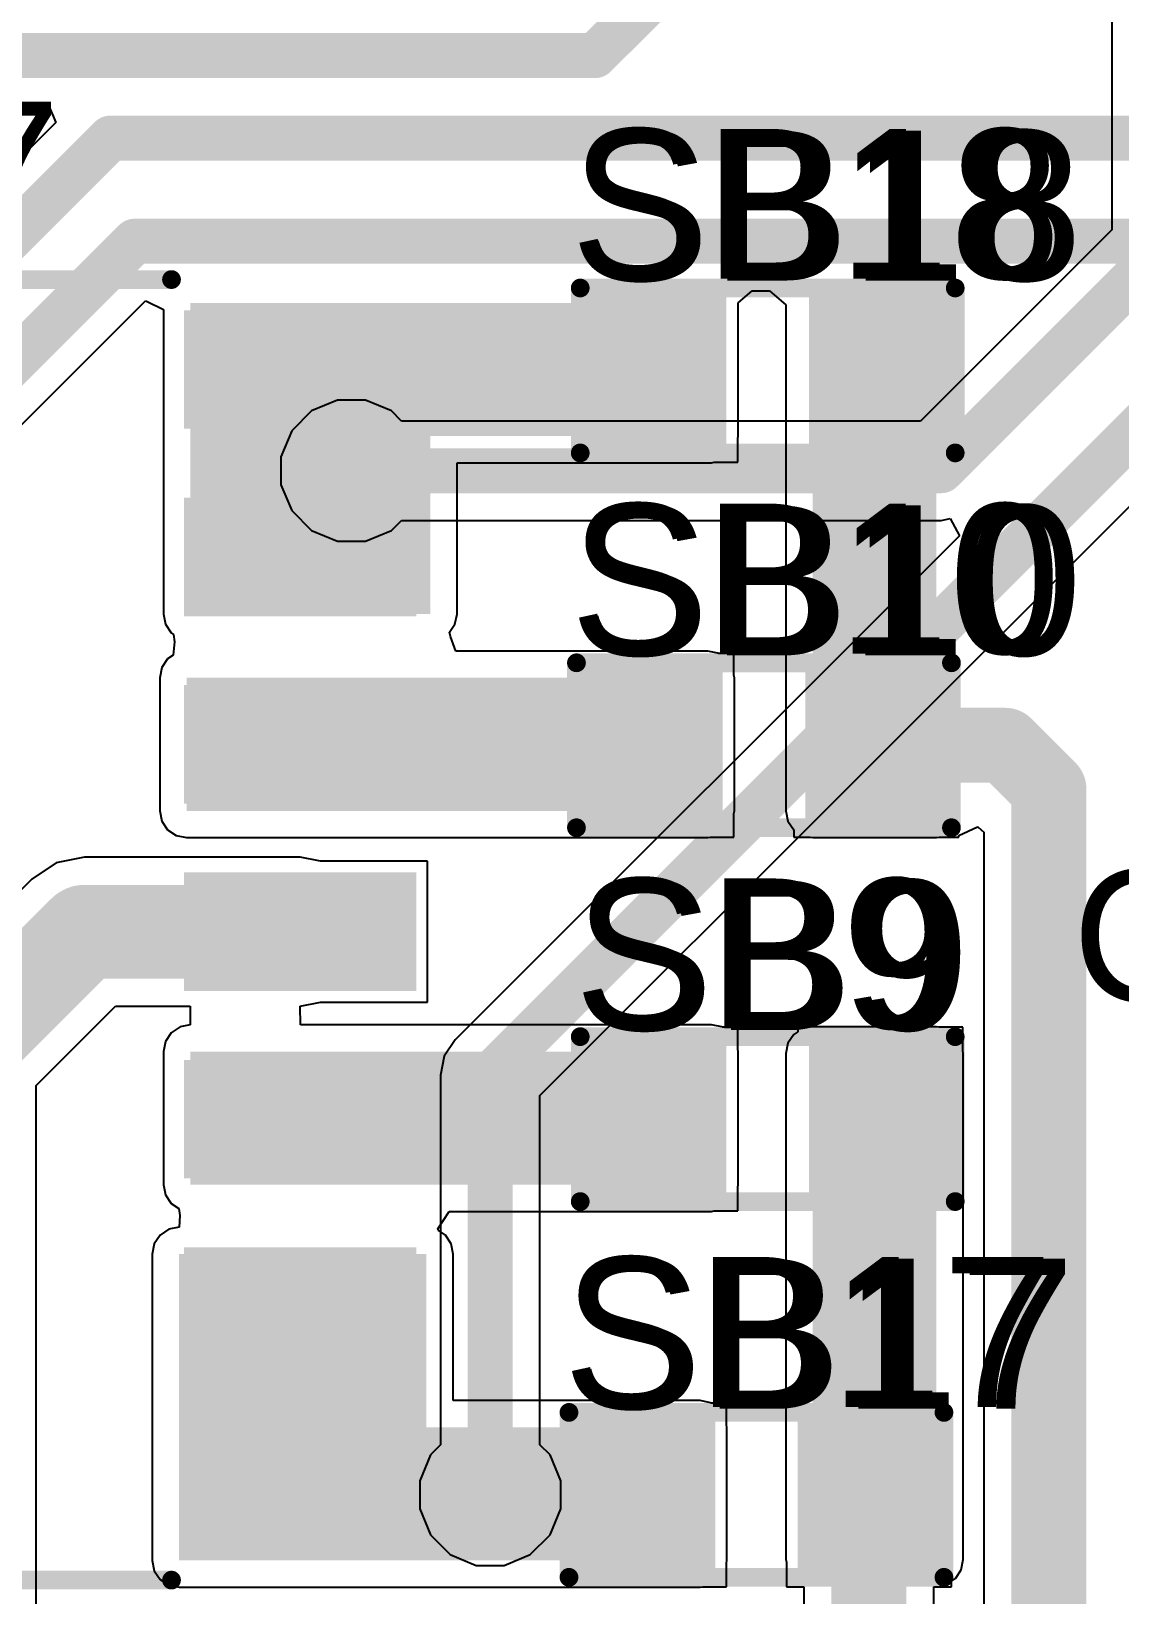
# Model space of a CAD drawing. Header units: millimetres. Extents: x 0.2 to 47.8, y 0.1 to 26.
# Drawn here: x 16.77 to 24.14, y 8.87 to 19.46 of the extents above; entities that cross this region are included whole.
import ezdxf

# ---------------------------------------------------------------- set-up
doc = ezdxf.new("R2010")
doc.units = ezdxf.units.MM
for name, color, linetype in [('BottomLayer', 5, 'Continuous'), ('TopLayer', 1, 'Continuous'), ('TopOverlay', 2, 'Continuous'), ('TopPaste', 8, 'Continuous'), ('TopSolder', 216, 'Continuous'), ('ViaHoleLayer', 16, 'Continuous')]:
    doc.layers.add(name, color=color, linetype=linetype)
doc.styles.add('Arial', font='', dxfattribs={"height": 0.2})
doc.styles.get('Arial').set_extended_font_data('Arial')

# ---------------------------------------------------------------- blocks, each defined once
blk = doc.blocks.new('S______B______5')
at = {"layer": 'TopLayer'}
for points in [[(-1.143, -0.4445), (-1.143, 0.4445), (-0.3809999999999999, 0.4445), (-0.3809999999999999, -0.4445)], [(0.3809999999999999, -0.4445), (0.3809999999999999, 0.4445), (1.143, 0.4445), (1.143, -0.4445)]]:
    blk.add_hatch(color=1, dxfattribs=at).paths.add_polyline_path(points)
at = {"layer": 'TopPaste'}
for points in [[(-1.143, -0.4445), (-1.143, 0.4445), (-0.3809999999999999, 0.4445), (-0.3809999999999999, -0.4445)], [(0.3809999999999999, -0.4445), (0.3809999999999999, 0.4445), (1.143, 0.4445), (1.143, -0.4445)]]:
    blk.add_hatch(color=8, dxfattribs=at).paths.add_polyline_path(points)
at = {"layer": 'TopSolder'}
for points in [[(-1.2446, -0.5460999999999999), (-1.2446, 0.5460999999999999), (-0.2794, 0.5460999999999999), (-0.2794, -0.5460999999999999)], [(0.2794, -0.5460999999999999), (0.2794, 0.5460999999999999), (1.2446, 0.5460999999999999), (1.2446, -0.5460999999999999)]]:
    blk.add_hatch(color=216, dxfattribs=at).paths.add_polyline_path(points)
at = {"layer": 'TopOverlay', "const_width": 0.127}
for points in [[(1.27, 0.5588), (-1.27, 0.5588)], [(-1.27, 0.5588), (-1.27, -0.5588)], [(1.27, 0.5588), (1.27, -0.5588)], [(1.27, -0.5588), (-1.27, -0.5588)]]:
    blk.add_lwpolyline(points, dxfattribs=at)
at = {"layer": 'TopOverlay', "const_width": 0.0635}
for points in [[(-1.30175, 0.5588, 1), (-1.23825, 0.5588, 1)], [(-1.30175, 0.5588, 1), (-1.23825, 0.5588, 1)], [(1.23825, 0.5588, 1), (1.30175, 0.5588, 1)], [(1.23825, 0.5588, 1), (1.30175, 0.5588, 1)], [(-1.30175, -0.5588, 1), (-1.23825, -0.5588, 1)], [(-1.30175, -0.5588, 1), (-1.23825, -0.5588, 1)], [(1.23825, -0.5588, 1), (1.30175, -0.5588, 1)], [(1.23825, -0.5588, 1), (1.30175, -0.5588, 1)]]:
    blk.add_lwpolyline(points, format="xyb", close=True, dxfattribs=at)
at = {"layer": 'TopOverlay'}
blk.add_text('SB18', height=1.016, rotation=-180, dxfattribs=at).set_placement((1.33679946, -0.621284))
blk = doc.blocks.new('S______B______6')
at = {"layer": 'TopLayer'}
for points in [[(-1.143, -0.4445), (-1.143, 0.4445), (-0.3809999999999999, 0.4445), (-0.3809999999999999, -0.4445)], [(0.3809999999999999, -0.4445), (0.3809999999999999, 0.4445), (1.143, 0.4445), (1.143, -0.4445)]]:
    blk.add_hatch(color=1, dxfattribs=at).paths.add_polyline_path(points)
at = {"layer": 'TopPaste'}
for points in [[(-1.143, -0.4445), (-1.143, 0.4445), (-0.3809999999999999, 0.4445), (-0.3809999999999999, -0.4445)], [(0.3809999999999999, -0.4445), (0.3809999999999999, 0.4445), (1.143, 0.4445), (1.143, -0.4445)]]:
    blk.add_hatch(color=8, dxfattribs=at).paths.add_polyline_path(points)
at = {"layer": 'TopSolder'}
for points in [[(-1.2446, -0.5460999999999999), (-1.2446, 0.5460999999999999), (-0.2794, 0.5460999999999999), (-0.2794, -0.5460999999999999)], [(0.2794, -0.5460999999999999), (0.2794, 0.5460999999999999), (1.2446, 0.5460999999999999), (1.2446, -0.5460999999999999)]]:
    blk.add_hatch(color=216, dxfattribs=at).paths.add_polyline_path(points)
at = {"layer": 'TopOverlay', "const_width": 0.127}
for points in [[(1.27, 0.5588), (-1.27, 0.5588)], [(-1.27, 0.5588), (-1.27, -0.5588)], [(1.27, 0.5588), (1.27, -0.5588)], [(1.27, -0.5588), (-1.27, -0.5588)]]:
    blk.add_lwpolyline(points, dxfattribs=at)
at = {"layer": 'TopOverlay', "const_width": 0.0635}
for points in [[(-1.30175, 0.5588, 1), (-1.23825, 0.5588, 1)], [(-1.30175, 0.5588, 1), (-1.23825, 0.5588, 1)], [(1.23825, 0.5588, 1), (1.30175, 0.5588, 1)], [(1.23825, 0.5588, 1), (1.30175, 0.5588, 1)], [(-1.30175, -0.5588, 1), (-1.23825, -0.5588, 1)], [(-1.30175, -0.5588, 1), (-1.23825, -0.5588, 1)], [(1.23825, -0.5588, 1), (1.30175, -0.5588, 1)], [(1.23825, -0.5588, 1), (1.30175, -0.5588, 1)]]:
    blk.add_lwpolyline(points, format="xyb", close=True, dxfattribs=at)
at = {"layer": 'TopOverlay'}
blk.add_text('SB17', height=1.016, rotation=-180, dxfattribs=at).set_placement((1.31139946, -0.595884))
blk = doc.blocks.new('S______B______13')
at = {"layer": 'TopLayer'}
for points in [[(-1.143, -0.4445), (-1.143, 0.4445), (-0.3809999999999999, 0.4445), (-0.3809999999999999, -0.4445)], [(0.3809999999999999, -0.4445), (0.3809999999999999, 0.4445), (1.143, 0.4445), (1.143, -0.4445)]]:
    blk.add_hatch(color=1, dxfattribs=at).paths.add_polyline_path(points)
at = {"layer": 'TopPaste'}
for points in [[(-1.143, -0.4445), (-1.143, 0.4445), (-0.3809999999999999, 0.4445), (-0.3809999999999999, -0.4445)], [(0.3809999999999999, -0.4445), (0.3809999999999999, 0.4445), (1.143, 0.4445), (1.143, -0.4445)]]:
    blk.add_hatch(color=8, dxfattribs=at).paths.add_polyline_path(points)
at = {"layer": 'TopSolder'}
for points in [[(-1.2446, -0.5460999999999999), (-1.2446, 0.5460999999999999), (-0.2794, 0.5460999999999999), (-0.2794, -0.5460999999999999)], [(0.2794, -0.5460999999999999), (0.2794, 0.5460999999999999), (1.2446, 0.5460999999999999), (1.2446, -0.5460999999999999)]]:
    blk.add_hatch(color=216, dxfattribs=at).paths.add_polyline_path(points)
at = {"layer": 'TopOverlay', "const_width": 0.127}
for points in [[(1.27, 0.5588), (-1.27, 0.5588)], [(-1.27, 0.5588), (-1.27, -0.5588)], [(1.27, 0.5588), (1.27, -0.5588)], [(1.27, -0.5588), (-1.27, -0.5588)]]:
    blk.add_lwpolyline(points, dxfattribs=at)
at = {"layer": 'TopOverlay', "const_width": 0.0635}
for points in [[(-1.30175, 0.5588, 1), (-1.23825, 0.5588, 1)], [(-1.30175, 0.5588, 1), (-1.23825, 0.5588, 1)], [(1.23825, 0.5588, 1), (1.30175, 0.5588, 1)], [(1.23825, 0.5588, 1), (1.30175, 0.5588, 1)], [(-1.30175, -0.5588, 1), (-1.23825, -0.5588, 1)], [(-1.30175, -0.5588, 1), (-1.23825, -0.5588, 1)], [(1.23825, -0.5588, 1), (1.30175, -0.5588, 1)], [(1.23825, -0.5588, 1), (1.30175, -0.5588, 1)]]:
    blk.add_lwpolyline(points, format="xyb", close=True, dxfattribs=at)
at = {"layer": 'TopOverlay'}
blk.add_text('SB10', height=1.016, rotation=-180, dxfattribs=at).set_placement((1.31433824, -0.621284))
blk = doc.blocks.new('S______B______14')
at = {"layer": 'TopLayer'}
for points in [[(-1.143, -0.4445), (-1.143, 0.4445), (-0.3809999999999999, 0.4445), (-0.3809999999999999, -0.4445)], [(0.3809999999999999, -0.4445), (0.3809999999999999, 0.4445), (1.143, 0.4445), (1.143, -0.4445)]]:
    blk.add_hatch(color=1, dxfattribs=at).paths.add_polyline_path(points)
at = {"layer": 'TopPaste'}
for points in [[(-1.143, -0.4445), (-1.143, 0.4445), (-0.3809999999999999, 0.4445), (-0.3809999999999999, -0.4445)], [(0.3809999999999999, -0.4445), (0.3809999999999999, 0.4445), (1.143, 0.4445), (1.143, -0.4445)]]:
    blk.add_hatch(color=8, dxfattribs=at).paths.add_polyline_path(points)
at = {"layer": 'TopSolder'}
for points in [[(-1.2446, -0.5460999999999999), (-1.2446, 0.5460999999999999), (-0.2794, 0.5460999999999999), (-0.2794, -0.5460999999999999)], [(0.2794, -0.5460999999999999), (0.2794, 0.5460999999999999), (1.2446, 0.5460999999999999), (1.2446, -0.5460999999999999)]]:
    blk.add_hatch(color=216, dxfattribs=at).paths.add_polyline_path(points)
at = {"layer": 'TopOverlay', "const_width": 0.127}
for points in [[(1.27, 0.5588), (-1.27, 0.5588)], [(-1.27, 0.5588), (-1.27, -0.5588)], [(1.27, 0.5588), (1.27, -0.5588)], [(1.27, -0.5588), (-1.27, -0.5588)]]:
    blk.add_lwpolyline(points, dxfattribs=at)
at = {"layer": 'TopOverlay', "const_width": 0.0635}
for points in [[(-1.30175, 0.5588, 1), (-1.23825, 0.5588, 1)], [(-1.30175, 0.5588, 1), (-1.23825, 0.5588, 1)], [(1.23825, 0.5588, 1), (1.30175, 0.5588, 1)], [(1.23825, 0.5588, 1), (1.30175, 0.5588, 1)], [(-1.30175, -0.5588, 1), (-1.23825, -0.5588, 1)], [(-1.30175, -0.5588, 1), (-1.23825, -0.5588, 1)], [(1.23825, -0.5588, 1), (1.30175, -0.5588, 1)], [(1.23825, -0.5588, 1), (1.30175, -0.5588, 1)]]:
    blk.add_lwpolyline(points, format="xyb", close=True, dxfattribs=at)
at = {"layer": 'TopOverlay'}
blk.add_text('SB9', height=1.016, rotation=-180, dxfattribs=at).set_placement((1.31139946, -0.6148705))
blk = doc.blocks.new('SO_14_45')
at = {"layer": 'TopLayer'}
for points in [[(-3.35999836, 4.1099994), (-1.98999856, 4.1099994), (-1.98999856, 3.5100006), (-3.35999836, 3.5100006)], [(1.9900011, 4.1099994), (3.3600009, 4.1099994), (3.3600009, 3.5100006), (1.9900011, 3.5100006)], [(-3.35999836, 2.8399994), (-1.98999856, 2.8399994), (-1.98999856, 2.2400006), (-3.35999836, 2.2400006)], [(1.9900011, 2.8399994), (3.3600009, 2.8399994), (3.3600009, 2.2400006), (1.9900011, 2.2400006)], [(-3.35999836, 1.5699994), (-1.98999856, 1.5699994), (-1.98999856, 0.9700006), (-3.35999836, 0.9700006)], [(1.9900011, 1.5699994), (3.3600009, 1.5699994), (3.3600009, 0.9700006), (1.9900011, 0.9700006)], [(-3.35999836, 0.2999994), (-1.98999856, 0.2999994), (-1.98999856, -0.2999994), (-3.35999836, -0.2999994)], [(1.9900011, 0.2999994), (3.3600009, 0.2999994), (3.3600009, -0.2999994), (1.9900011, -0.2999994)], [(-3.35999836, -0.9700006), (-1.98999856, -0.9700006), (-1.98999856, -1.5699994), (-3.35999836, -1.5699994)], [(1.9900011, -0.9700006), (3.3600009, -0.9700006), (3.3600009, -1.5699994), (1.9900011, -1.5699994)], [(-3.35999836, -2.2400006), (-1.98999856, -2.2400006), (-1.98999856, -2.8399994), (-3.35999836, -2.8399994)], [(1.9900011, -2.2400006), (3.3600009, -2.2400006), (3.3600009, -2.8399994), (1.9900011, -2.8399994)], [(-3.35999836, -3.5100006), (-1.98999856, -3.5100006), (-1.98999856, -4.1099994), (-3.35999836, -4.1099994)], [(1.9900011, -3.5100006), (3.3600009, -3.5100006), (3.3600009, -4.1099994), (1.9900011, -4.1099994)]]:
    blk.add_hatch(color=1, dxfattribs=at).paths.add_polyline_path(points)
at = {"layer": 'TopPaste'}
for points in [[(-3.35999836, 4.1099994), (-1.98999856, 4.1099994), (-1.98999856, 3.5100006), (-3.35999836, 3.5100006)], [(1.9900011, 4.1099994), (3.3600009, 4.1099994), (3.3600009, 3.5100006), (1.9900011, 3.5100006)], [(-3.35999836, 2.8399994), (-1.98999856, 2.8399994), (-1.98999856, 2.2400006), (-3.35999836, 2.2400006)], [(1.9900011, 2.8399994), (3.3600009, 2.8399994), (3.3600009, 2.2400006), (1.9900011, 2.2400006)], [(-3.35999836, 1.5699994), (-1.98999856, 1.5699994), (-1.98999856, 0.9700006), (-3.35999836, 0.9700006)], [(1.9900011, 1.5699994), (3.3600009, 1.5699994), (3.3600009, 0.9700006), (1.9900011, 0.9700006)], [(-3.35999836, 0.2999994), (-1.98999856, 0.2999994), (-1.98999856, -0.2999994), (-3.35999836, -0.2999994)], [(1.9900011, 0.2999994), (3.3600009, 0.2999994), (3.3600009, -0.2999994), (1.9900011, -0.2999994)], [(-3.35999836, -0.9700006), (-1.98999856, -0.9700006), (-1.98999856, -1.5699994), (-3.35999836, -1.5699994)], [(1.9900011, -0.9700006), (3.3600009, -0.9700006), (3.3600009, -1.5699994), (1.9900011, -1.5699994)], [(-3.35999836, -2.2400006), (-1.98999856, -2.2400006), (-1.98999856, -2.8399994), (-3.35999836, -2.8399994)], [(1.9900011, -2.2400006), (3.3600009, -2.2400006), (3.3600009, -2.8399994), (1.9900011, -2.8399994)], [(-3.35999836, -3.5100006), (-1.98999856, -3.5100006), (-1.98999856, -4.1099994), (-3.35999836, -4.1099994)], [(1.9900011, -3.5100006), (3.3600009, -3.5100006), (3.3600009, -4.1099994), (1.9900011, -4.1099994)]]:
    blk.add_hatch(color=8, dxfattribs=at).paths.add_polyline_path(points)
at = {"layer": 'TopSolder'}
for points in [[(-3.46159836, 4.211599399999999), (-1.88839856, 4.211599399999999), (-1.88839856, 3.4084006), (-3.46159836, 3.4084006)], [(1.8884011, 4.211599399999999), (3.4616009, 4.211599399999999), (3.4616009, 3.4084006), (1.8884011, 3.4084006)], [(-3.46159836, 2.9415994), (-1.88839856, 2.9415994), (-1.88839856, 2.1384006), (-3.46159836, 2.1384006)], [(1.8884011, 2.9415994), (3.4616009, 2.9415994), (3.4616009, 2.1384006), (1.8884011, 2.1384006)], [(-3.46159836, 1.6715994), (-1.88839856, 1.6715994), (-1.88839856, 0.8684005999999999), (-3.46159836, 0.8684005999999999)], [(1.8884011, 1.6715994), (3.4616009, 1.6715994), (3.4616009, 0.8684005999999999), (1.8884011, 0.8684005999999999)], [(-3.46159836, 0.4015993999999999), (-1.88839856, 0.4015993999999999), (-1.88839856, -0.4015993999999999), (-3.46159836, -0.4015993999999999)], [(1.8884011, 0.4015993999999999), (3.4616009, 0.4015993999999999), (3.4616009, -0.4015993999999999), (1.8884011, -0.4015993999999999)], [(-3.46159836, -0.8684005999999999), (-1.88839856, -0.8684005999999999), (-1.88839856, -1.6715994), (-3.46159836, -1.6715994)], [(1.8884011, -0.8684005999999999), (3.4616009, -0.8684005999999999), (3.4616009, -1.6715994), (1.8884011, -1.6715994)], [(-3.46159836, -2.1384006), (-1.88839856, -2.1384006), (-1.88839856, -2.9415994), (-3.46159836, -2.9415994)], [(1.8884011, -2.1384006), (3.4616009, -2.1384006), (3.4616009, -2.9415994), (1.8884011, -2.9415994)], [(-3.46159836, -3.4084006), (-1.88839856, -3.4084006), (-1.88839856, -4.211599399999999), (-3.46159836, -4.211599399999999)], [(1.8884011, -3.4084006), (3.4616009, -3.4084006), (3.4616009, -4.211599399999999), (1.8884011, -4.211599399999999)]]:
    blk.add_hatch(color=216, dxfattribs=at).paths.add_polyline_path(points)
at = {"layer": 'TopOverlay'}
for points, const_width in [([(-2.71367758, 4.3434, 1), (-2.874322419999999, 4.3434, 1)], 0.254), ([(-2.93782242, 4.3434, 1), (-2.81082242, 4.3434, 1)], 0.127), ([(-2.77717758, 4.3434, 1), (-2.65017758, 4.3434, 1)], 0.127), ([(-1.83515, 4.419599999999999, 1), (-1.77165, 4.419599999999999, 1)], 0.0635), ([(1.77165, 4.419599999999999, 1), (1.83515, 4.419599999999999, 1)], 0.0635), ([(-1.83515, -4.3942, 1), (-1.77165, -4.3942, 1)], 0.0635), ([(1.77165, -4.3942, 1), (1.83515, -4.3942, 1)], 0.0635)]:
    blk.add_lwpolyline(points, format="xyb", close=True, dxfattribs=dict(at, const_width=const_width))
at = {"layer": 'TopOverlay', "const_width": 0.127}
for points in [[(-1.8034, 4.419599999999999), (1.8034, 4.419599999999999)], [(-1.8034, -4.3942), (1.8034, -4.3942)]]:
    blk.add_lwpolyline(points, dxfattribs=at)

msp = doc.modelspace()

# ---------------------------------------------------------------- hatches: boundary and pattern name
at = {"layer": 'BottomLayer'}
h = msp.add_hatch(color=5, dxfattribs=at)
edge = h.paths.add_edge_path()
edge.add_arc((18.93901216, 16.4846127), 0.2999994, 0, 360)
h = msp.add_hatch(color=5, dxfattribs=at)
edge = h.paths.add_edge_path()
edge.add_arc((19.87879946, 9.5439992), 0.2999994, 0, 360)
at = {"layer": 'TopLayer'}
for points in [[(17.84679946, 16.7194992), (21.37739946, 16.7194992), (21.37739946, 17.6211992), (17.84679946, 17.6211992)], [(22.06319946, 14.1794992), (22.90139946, 14.1794992), (22.90139946, 17.6084992), (22.06319946, 17.6084992)], [(19.47241216, 17.5514127), (17.846802, 17.5514127), (17.846802, 15.51300174), (19.47241216, 15.51300174)], [(17.82139946, 14.1794992), (21.35199946, 14.1794992), (21.35199946, 15.0811992), (17.82139946, 15.0811992)], [(17.84679946, 11.6459127), (21.37739946, 11.6459127), (21.37739946, 12.5476127), (17.84679946, 12.5476127)], [(22.06319946, 9.1059127), (22.90139946, 9.1059127), (22.90139946, 12.5349127), (22.06319946, 12.5349127)], [(19.44701216, 11.1760127), (17.770602, 11.1760127), (17.770602, 9.1948127), (19.44701216, 9.1948127)], [(17.77059946, 9.0994992), (21.30119946, 9.0994992), (21.30119946, 10.0011992), (17.77059946, 10.0011992)]]:
    msp.add_hatch(color=1, dxfattribs=at).paths.add_polyline_path(points)
h = msp.add_hatch(color=1, dxfattribs=at)
edge = h.paths.add_edge_path()
edge.add_arc((18.93901216, 16.4846127), 0.2999994, 0, 360)
h = msp.add_hatch(color=1, dxfattribs=at)
edge = h.paths.add_edge_path()
edge.add_arc((19.87879946, 9.5439992), 0.2999994, 0, 360)
at = {"layer": 'ViaHoleLayer'}
h = msp.add_hatch(color=16, dxfattribs=at)
edge = h.paths.add_edge_path()
edge.add_arc((18.93901216, 16.4846127), 0.1499997, 0, 360)
h = msp.add_hatch(color=16, dxfattribs=at)
edge = h.paths.add_edge_path()
edge.add_arc((19.87879946, 9.5439992), 0.1499997, 0, 360)

# ---------------------------------------------------------------- linework, layer by layer
at = {"layer": 'BottomLayer'}
for p, q in [((24.08873008, 19.69515746), (24.08873008, 18.11625282)), ((24.08873008, 18.11625282), (22.79375934, 16.82128208)), ((20.21546884, 12.24934558), (25.6605913, 17.69446804)), ((18.84397298, 16.9624121), (18.66835992, 16.88967158)), ((19.03405134, 16.9624121), (18.84397298, 16.9624121)), ((19.2096644, 16.88967158), (19.03405134, 16.9624121)), ((18.66835992, 16.88967158), (18.53395328, 16.75526494)), ((19.2780539, 16.82128208), (19.2096644, 16.88967158)), ((18.53395328, 16.75526494), (18.46121276, 16.57965188)), ((22.79375934, 16.82128208), (19.2780539, 16.82128208)), ((18.46121276, 16.57965188), (18.46121276, 16.38957352)), ((18.46121276, 16.38957352), (18.53395328, 16.21396046)), ((18.53395328, 16.21396046), (18.66835992, 16.07955382)), ((19.2096644, 16.07955382), (19.2780539, 16.14794332)), ((19.2780539, 16.14794332), (22.93321296, 16.14794332)), ((22.93321296, 16.14794332), (22.99438124, 16.16010992)), ((22.99438124, 16.16010992), (23.05694398, 16.04306672)), ((18.66835992, 16.07955382), (18.84397298, 16.0068133)), ((18.84397298, 16.0068133), (19.03405134, 16.0068133)), ((19.03405134, 16.0068133), (19.2096644, 16.07955382)), ((23.05694398, 16.04306672), (19.64073796, 12.6268607)), ((19.64073796, 12.6268607), (19.56775868, 12.51763816)), ((19.56775868, 12.51763816), (19.54213008, 12.3887992)), ((19.54213008, 12.3887992), (19.54213008, 9.883040939999999)), ((20.21546884, 9.883040939999999), (20.21546884, 12.24934558)), ((19.54213008, 9.883040939999999), (19.47374058, 9.81465144)), ((20.28385834, 9.81465144), (20.21546884, 9.883040939999999)), ((19.47374058, 9.81465144), (19.40100006, 9.639038379999999)), ((20.35659886, 9.639038379999999), (20.28385834, 9.81465144)), ((19.40100006, 9.639038379999999), (19.40100006, 9.44896002)), ((20.35659886, 9.44896002), (20.35659886, 9.639038379999999)), ((19.40100006, 9.44896002), (19.47374058, 9.27334696)), ((20.28385834, 9.27334696), (20.35659886, 9.44896002)), ((19.47374058, 9.27334696), (19.60814722, 9.13894032)), ((20.1494517, 9.13894032), (20.28385834, 9.27334696)), ((19.60814722, 9.13894032), (19.78376028, 9.0661998)), ((19.97383864, 9.0661998), (20.1494517, 9.13894032)), ((19.78376028, 9.0661998), (19.97383864, 9.0661998))]:
    msp.add_line(p, q, dxfattribs=at)
at = {"layer": 'BottomLayer', "const_width": 0.3048}
for points in [[(22.93321296, 16.4846127), (24.42539946, 17.9767992)], [(19.87879946, 12.3887992), (25.4225298, 17.93252954)], [(18.93901216, 16.4846127), (22.93321296, 16.4846127)], [(19.87879946, 9.5439992), (19.87879946, 12.3887992)]]:
    msp.add_lwpolyline(points, dxfattribs=at)
at = {"layer": 'BottomLayer', "const_width": 0.1524}
for points in [[(18.86281216, 16.4846127, 1), (19.01521216, 16.4846127, 1)], [(22.85701296, 16.4846127, 1), (23.00941296, 16.4846127, 1)], [(22.85701296, 16.4846127, 1), (23.00941296, 16.4846127, 1)], [(19.80259946, 12.3887992, 1), (19.95499946, 12.3887992, 1)], [(19.80259946, 12.3887992, 1), (19.95499946, 12.3887992, 1)], [(19.80259946, 9.5439992, 1), (19.95499946, 9.5439992, 1)]]:
    msp.add_lwpolyline(points, format="xyb", close=True, dxfattribs=at)
at = {"layer": 'TopLayer'}
for p, q in [((5.06065282, 18.96092982), (16.88707062, 18.96092982)), ((16.88707062, 18.96092982), (16.93567352, 18.84359706)), ((16.93567352, 18.84359706), (14.99255066, 16.9004742)), ((21.5586818, 17.62119666), (21.65318504, 17.7032539)), ((21.65318504, 17.7032539), (21.7715592, 17.7032539)), ((21.7715592, 17.7032539), (21.88191712, 17.60849666)), ((16.45882916, 16.5509067), (17.54310436, 17.6351819)), ((17.54310436, 17.6351819), (17.55121966, 17.6342548)), ((17.55121966, 17.6342548), (17.66551712, 17.57798872)), ((21.5586818, 16.7194992), (21.5586818, 17.62119666)), ((21.88191712, 17.60849666), (21.88191712, 14.1794992)), ((17.66551712, 17.57798872), (17.66551712, 16.7194992)), ((17.66551712, 16.7194992), (17.66551712, 15.5129992)), ((21.55519946, 16.70199352), (21.5586818, 16.7194992)), ((21.55519946, 16.5416992), (21.55519946, 16.70199352)), ((19.6536945, 15.5129992), (19.6536945, 16.53821686)), ((19.6536945, 16.53821686), (21.37739946, 16.53821686)), ((21.37739946, 16.53821686), (21.39490514, 16.5416992)), ((21.39490514, 16.5416992), (21.55519946, 16.5416992)), ((17.66551712, 15.5129992), (17.67931694, 15.44362672)), ((19.63989468, 15.44362672), (19.6536945, 15.5129992)), ((17.67931694, 15.44362672), (17.71861328, 15.38481302)), ((17.71861328, 15.38481302), (17.73393964, 15.37457174)), ((17.73393964, 15.37457174), (17.74098814, 15.3255091)), ((19.60371746, 15.38948154), (19.63989468, 15.44362672)), ((19.60917084, 15.36177268), (19.60371746, 15.38948154)), ((17.74098814, 15.3255091), (17.73155966, 15.23500636)), ((19.64611006, 15.26248154), (19.60917084, 15.36177268)), ((21.35199946, 15.26248154), (19.64611006, 15.26248154)), ((21.42137194, 15.24868172), (21.35199946, 15.26248154)), ((17.69321328, 15.20938538), (17.65391694, 15.15057168)), ((17.73155966, 15.23500636), (17.69321328, 15.20938538)), ((21.4249381, 15.2462992), (21.42137194, 15.24868172)), ((21.52979946, 15.2462992), (21.4249381, 15.2462992)), ((21.52979946, 15.09870488), (21.52979946, 15.2462992)), ((17.65391694, 15.15057168), (17.64011712, 15.0811992)), ((17.64011712, 15.0811992), (17.64011712, 14.1794992)), ((21.5332818, 15.0811992), (21.52979946, 15.09870488)), ((21.5332818, 14.1794992), (21.5332818, 15.0811992)), ((17.64011712, 14.1794992), (17.65391694, 14.11012672)), ((17.65391694, 14.11012672), (17.69321328, 14.05131302)), ((21.52979946, 14.16199352), (21.5332818, 14.1794992)), ((21.52979946, 14.0016992), (21.52979946, 14.16199352)), ((21.88191712, 14.1794992), (21.89571694, 14.11012672)), ((21.89571694, 14.11012672), (21.93501328, 14.05131302)), ((17.69321328, 14.05131302), (17.75202698, 14.01201668)), ((17.75202698, 14.01201668), (17.82139946, 13.99821686)), ((17.82139946, 13.99821686), (21.35199946, 13.99821686)), ((21.35199946, 13.99821686), (21.36950514, 14.0016992)), ((21.36950514, 14.0016992), (21.52979946, 14.0016992)), ((21.93501328, 14.05131302), (21.93619946, 14.05052054)), ((21.93619946, 14.05052054), (21.93619946, 14.0016992)), ((21.93619946, 14.0016992), (22.04569378, 14.0016992)), ((22.04569378, 14.0016992), (22.06319946, 13.99821686)), ((22.06319946, 13.99821686), (22.90139946, 13.99821686)), ((22.90139946, 13.99821686), (22.91890514, 14.0016992)), ((22.91890514, 14.0016992), (23.05379946, 14.0016992)), ((23.05379946, 14.0124942), (23.17955232, 14.07071862)), ((23.05379946, 14.0016992), (23.05379946, 14.0124942)), ((23.17955232, 14.07071862), (23.18287718, 14.06953498)), ((23.18287718, 14.06953498), (23.22314126, 14.03537452)), ((23.22314126, 14.03537452), (23.22314126, 8.176961039999998)), ((16.93754296, 13.82697514), (16.77370788, 13.71750368)), ((17.13079886, 13.8654155), (16.93754296, 13.82697514)), ((18.59141316, 13.8654155), (17.13079886, 13.8654155)), ((18.72817692, 13.8382121), (18.59141316, 13.8654155)), ((19.45421306, 13.8382121), (18.72817692, 13.8382121)), ((19.45421306, 12.8826133), (19.45421306, 13.8382121)), ((16.77370788, 13.71750368), (15.94030848, 12.88410428)), ((16.80240226, 12.31783414), (17.33997802, 12.8554099)), ((17.33997802, 12.8554099), (17.84562598, 12.8554099)), ((17.84562598, 12.8554099), (17.84679692, 12.72889504)), ((18.5914157, 12.8554099), (18.72817692, 12.8826133)), ((18.59258664, 12.72889504), (18.5914157, 12.8554099)), ((18.72817692, 12.8826133), (19.45421306, 12.8826133)), ((17.77742698, 12.71509522), (17.71861328, 12.67579888)), ((17.84679692, 12.72889504), (17.77742698, 12.71509522)), ((21.37739946, 12.72889504), (18.59258664, 12.72889504)), ((21.44677194, 12.71509522), (21.37739946, 12.72889504)), ((21.4503381, 12.7127127), (21.44677194, 12.71509522)), ((22.06319946, 12.71619504), (22.04569378, 12.7127127)), ((22.90139946, 12.71619504), (22.06319946, 12.71619504)), ((22.91890514, 12.7127127), (22.90139946, 12.71619504)), ((17.67931694, 12.61698518), (17.66551712, 12.5476127)), ((17.71861328, 12.67579888), (17.67931694, 12.61698518)), ((21.55519946, 12.7127127), (21.4503381, 12.7127127)), ((21.55519946, 12.56511838), (21.55519946, 12.7127127)), ((21.93501328, 12.66309888), (21.89571694, 12.60428518)), ((21.96159946, 12.68086364), (21.93501328, 12.66309888)), ((22.04569378, 12.7127127), (21.96159946, 12.7127127)), ((21.96159946, 12.7127127), (21.96159946, 12.68086364)), ((23.07919946, 12.7127127), (22.91890514, 12.7127127)), ((23.07919946, 12.55241838), (23.07919946, 12.7127127)), ((17.66551712, 12.5476127), (17.66551712, 11.6459127)), ((21.5586818, 12.5476127), (21.55519946, 12.56511838)), ((21.5586818, 11.6459127), (21.5586818, 12.5476127)), ((21.89571694, 12.60428518), (21.88191712, 12.5349127)), ((21.88191712, 12.5349127), (21.88191712, 9.1059127)), ((23.0826818, 12.5349127), (23.07919946, 12.55241838)), ((23.0826818, 9.1059127), (23.0826818, 12.5349127)), ((16.80240226, 7.425537599999999), (16.80240226, 12.31783414)), ((17.66551712, 11.6459127), (17.67931694, 11.57654022)), ((17.67931694, 11.57654022), (17.71861328, 11.51772652)), ((21.55519946, 11.62840702), (21.5586818, 11.6459127)), ((21.55519946, 11.4681127), (21.55519946, 11.62840702)), ((17.71861328, 11.51772652), (17.7693955, 11.4837972)), ((17.7693955, 11.4837972), (17.77511304, 11.43740664)), ((19.52397416, 11.34687088), (19.59970426, 11.46463036)), ((19.59970426, 11.46463036), (21.37739946, 11.46463036)), ((21.37739946, 11.46463036), (21.39490514, 11.4681127)), ((21.39490514, 11.4681127), (21.55519946, 11.4681127)), ((17.70122698, 11.34349522), (17.64241328, 11.30419888)), ((17.77059692, 11.35729504), (17.70122698, 11.34349522)), ((17.77511304, 11.43740664), (17.77059692, 11.35729504)), ((19.52516288, 11.33763036), (19.52397416, 11.34687088)), ((19.57519834, 11.30419888), (19.52516288, 11.33763036)), ((17.60311694, 11.24538518), (17.58931712, 11.1760127)), ((17.64241328, 11.30419888), (17.60311694, 11.24538518)), ((19.61449468, 11.24538518), (19.57519834, 11.30419888)), ((19.6282945, 11.1760127), (19.61449468, 11.24538518)), ((17.58931712, 11.1760127), (17.58931712, 10.0011992)), ((19.6282945, 10.18248154), (19.6282945, 11.1760127)), ((21.30119946, 10.18248154), (19.6282945, 10.18248154)), ((21.37057194, 10.16868172), (21.30119946, 10.18248154)), ((21.3741381, 10.1662992), (21.37057194, 10.16868172)), ((21.47899946, 10.1662992), (21.3741381, 10.1662992)), ((21.47899946, 10.01870488), (21.47899946, 10.1662992)), ((17.58931712, 10.0011992), (17.58931712, 9.0994992)), ((21.4824818, 10.0011992), (21.47899946, 10.01870488)), ((21.4824818, 9.0994992), (21.4824818, 10.0011992)), ((17.58931712, 9.0994992), (17.60311694, 9.03012672)), ((17.60311694, 9.03012672), (17.64241328, 8.97131302)), ((21.47899946, 9.08199352), (21.4824818, 9.0994992)), ((21.47899946, 8.921699199999999), (21.47899946, 9.08199352)), ((21.88191712, 9.1059127), (21.88539946, 9.08840702)), ((21.88539946, 9.08840702), (21.88539946, 8.921699199999999)), ((23.02958564, 8.97772652), (23.06888198, 9.03654022)), ((23.06888198, 9.03654022), (23.0826818, 9.1059127)), ((17.64241328, 8.97131302), (17.70122698, 8.932016679999998)), ((17.70122698, 8.932016679999998), (17.77059946, 8.91821686)), ((17.77059946, 8.91821686), (21.30119946, 8.91821686)), ((21.30119946, 8.91821686), (21.31870514, 8.921699199999999)), ((21.31870514, 8.921699199999999), (21.47899946, 8.921699199999999)), ((21.88539946, 8.921699199999999), (22.00394126, 8.921699199999999)), ((22.00394126, 8.921699199999999), (22.00394126, 8.227761039999999)), ((22.88445766, 8.045399199999999), (22.88445766, 8.921699199999999)), ((22.88445766, 8.921699199999999), (23.00299946, 8.921699199999999)), ((23.00299946, 8.95996176), (23.02958564, 8.97772652)), ((23.00299946, 8.921699199999999), (23.00299946, 8.95996176))]:
    msp.add_line(p, q, dxfattribs=at)
for points, const_width in [([(20.58766774, 19.2975992), (22.25846958, 20.96840104)], 0.3048), ([(4.9211992, 19.2975992), (20.58766774, 19.2975992)], 0.3048), ([(15.23061216, 16.6624127), (17.30725266, 18.7390532)], 0.3048), ([(17.30725266, 18.7390532), (25.23845346, 18.7390532)], 0.3048), ([(15.98102976, 16.5492303), (17.47172274, 18.03992328)], 0.3048), ([(17.47172274, 18.03992328), (25.73312354, 18.03992328)], 0.3048), ([(22.49499946, 14.6239992), (23.36581814, 14.6239992)], 0.508), ([(23.36581814, 14.6239992), (23.66339946, 14.32641788)], 0.508), ([(23.66339946, 7.994599200000001), (23.66339946, 14.32641788)], 0.508), ([(16.29739946, 12.5270133), (17.13079886, 13.3604127)], 0.635), ([(17.13079886, 13.3604127), (18.59141316, 13.3604127)], 0.635), ([(18.59141316, 10.8204127), (19.07355596, 10.8204127)], 0.5588), ([(18.59141316, 9.550412699999999), (19.87238596, 9.550412699999999)], 0.635), ([(19.87238596, 9.550412699999999), (19.87879946, 9.5439992)], 0.635), ([(22.44419946, 8.045399199999999), (22.44419946, 9.5439992)], 0.508)]:
    msp.add_lwpolyline(points, dxfattribs=dict(at, const_width=const_width))
for points, const_width in [([(20.51146774, 19.2975992, 1), (20.66386774, 19.2975992, 1)], 0.1524), ([(20.51146774, 19.2975992, 1), (20.66386774, 19.2975992, 1)], 0.1524), ([(17.23105266, 18.7390532, 1), (17.38345266, 18.7390532, 1)], 0.1524), ([(17.23105266, 18.7390532, 1), (17.38345266, 18.7390532, 1)], 0.1524), ([(17.39552274, 18.03992328, 1), (17.54792274, 18.03992328, 1)], 0.1524), ([(17.39552274, 18.03992328, 1), (17.54792274, 18.03992328, 1)], 0.1524), ([(22.36799946, 14.6239992, 1), (22.62199946, 14.6239992, 1)], 0.254), ([(23.23881814, 14.6239992, 1), (23.49281814, 14.6239992, 1)], 0.254), ([(23.23881814, 14.6239992, 1), (23.49281814, 14.6239992, 1)], 0.254), ([(23.53639946, 14.32641788, 1), (23.79039946, 14.32641788, 1)], 0.254), ([(23.53639946, 14.32641788, 1), (23.79039946, 14.32641788, 1)], 0.254), ([(16.97204886, 13.3604127, 1), (17.28954886, 13.3604127, 1)], 0.3175), ([(16.97204886, 13.3604127, 1), (17.28954886, 13.3604127, 1)], 0.3175), ([(18.43266316, 13.3604127, 1), (18.75016316, 13.3604127, 1)], 0.3175), ([(18.45171316, 10.8204127, 1), (18.73111316, 10.8204127, 1)], 0.2794), ([(18.93385596, 10.8204127, 1), (19.21325596, 10.8204127, 1)], 0.2794), ([(18.43266316, 9.550412699999999, 1), (18.75016316, 9.550412699999999, 1)], 0.3175), ([(19.71363596, 9.550412699999999, 1), (20.03113596, 9.550412699999999, 1)], 0.3175), ([(19.71363596, 9.550412699999999, 1), (20.03113596, 9.550412699999999, 1)], 0.3175), ([(19.72004946, 9.5439992, 1), (20.03754946, 9.5439992, 1)], 0.3175), ([(22.31719946, 9.5439992, 1), (22.57119946, 9.5439992, 1)], 0.254)]:
    msp.add_lwpolyline(points, format="xyb", close=True, dxfattribs=dict(at, const_width=const_width))

# ---------------------------------------------------------------- block references
at = {"rotation": 180}
for name, p in [('S______B______5', (21.75839946, 17.1639992)), ('S______B______13', (21.73299946, 14.6239992)), ('S______B______14', (21.75839946, 12.0904127)), ('S______B______6', (21.68219946, 9.5439992))]:
    msp.add_blockref(name, p, dxfattribs=at)
msp.add_blockref('SO_14_45', (15.91641216, 13.3604127))

# ---------------------------------------------------------------- texts
at = {"layer": 'TopOverlay', "style": 'Arial'}
for s, height, p in [('U17', 0.889, (14.68791068, 18.09764478)), ('SB18', 1.016, (20.4216, 17.773396)), ('SB10', 1.016, (20.41866122, 15.233396)), ('C4', 0.889, (23.82120712, 12.89064478)), ('SB9', 1.016, (20.447, 12.693396)), ('SB17', 1.016, (20.3708, 10.127996))]:
    msp.add_text(s, height=height, dxfattribs=at).set_placement(p)

doc.saveas('drawing.dxf')
